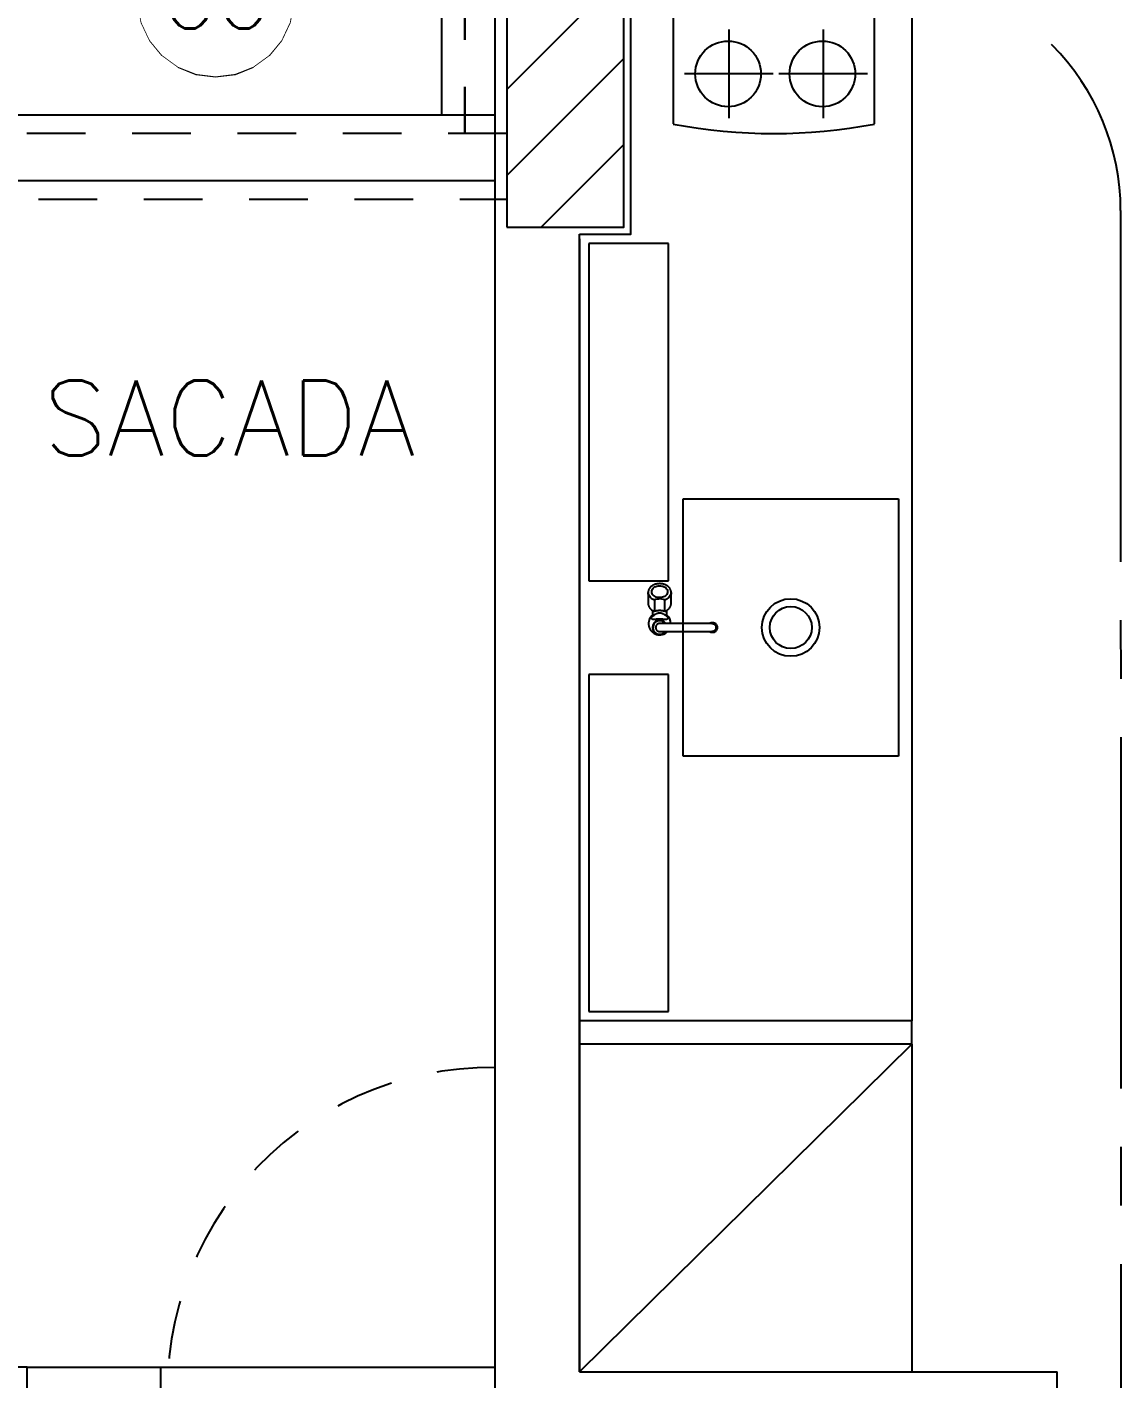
# Model space of a CAD drawing. Header units: millimetres. Extents: x 188.6 to 263.2, y 40.1 to 120.1.
# Drawn here: x 240.624 to 242.96, y 54.962 to 57.849 of the extents above; entities that cross this region are included whole.
import ezdxf
from ezdxf.enums import TextEntityAlignment as Align

# ---------------------------------------------------------------- set-up
doc = ezdxf.new("R2010")
doc.units = ezdxf.units.MM
doc.set_wipeout_variables(frame=1)
for name, pattern in [('_XREF TL$0$XREF_305_306$0$XREF-TIPO$0$HIDDEN2', [0.1875, 0.125, -0.0625]), ('CENTER2', [1.125, 0.75, -0.125, 0.125, -0.125]), ('HIDDEN2', [0.1875, 0.125, -0.0625])]:
    doc.linetypes.add(name, pattern=pattern)
for name, color, linetype in [('ARQ', 8, 'Continuous'), ('ARQ-BASE', 8, 'Continuous'), ('ESTR-PILARES', 11, 'Continuous'), ('ESTR-VIGAS', 11, 'HIDDEN2'), ('ESTRUTURA', 7, 'Continuous'), ('GAS-TUBO-PISO', 6, 'CENTER2'), ('INC-TEXTO', 7, 'Continuous')]:
    doc.layers.add(name, color=color, linetype=linetype)
doc.styles.add('60-75', font='romans.shx', dxfattribs={"height": 0.12})
doc.styles.add('ROMANS', font='ROMANS.SHX', dxfattribs={"height": 0.15})

# ---------------------------------------------------------------- blocks, each defined once
blk = doc.blocks.new('ESTR-1TP-29.09.2016')
at = {"layer": 'ESTR-PILARES'}
for p, q in [((38.3274, 20.0397), (38.5774, 20.2897)), ((38.3274, 19.8559), (38.5774, 20.1059)), ((38.4006, 19.7452), (38.5774, 19.922))]:
    blk.add_line(p, q, dxfattribs=at)
blk.add_lwpolyline([(38.3274, 19.7452), (38.5774, 19.7452), (38.5774, 21.0452), (38.3274, 21.0452), (38.3274, 19.7452)], dxfattribs=at)
at = {"layer": 'ESTR-VIGAS'}
for points in [[(38.2374, 24.5452), (38.2374, 19.9452)], [(38.3274, 19.9452), (35.9774, 19.9452)], [(35.9774, 19.8052), (38.3274, 19.8052)]]:
    blk.add_lwpolyline(points, dxfattribs=at)
blk = doc.blocks.new('arq-3pav')
at = {"layer": 'ARQ'}
for p, q in [((36.5003, 22.33), (36.5003, 17.4049)), ((36.6152, 14.6), (36.6152, 18.49)), ((37.5052, 18.26), (37.5052, 15.47)), ((36.9952, 18.0746), (36.9952, 17.3855)), ((37.4252, 17.3855), (37.4252, 18.0746)), ((37.4252, 17.3855), (37.4252, 18.0746)), ((37.1142, 17.5875), (37.1142, 17.3977)), ((37.1142, 17.5875), (37.1142, 17.3977)), ((37.3156, 17.5875), (37.3156, 17.3977)), ((37.3156, 17.5875), (37.3156, 17.3977)), ((37.2091, 17.4926), (37.0194, 17.4926)), ((37.2091, 17.4926), (37.0194, 17.4926)), ((37.4105, 17.4926), (37.2207, 17.4926)), ((37.4105, 17.4926), (37.2207, 17.4926)), ((35.5353, 17.4049), (36.6153, 17.4049)), ((35.5353, 17.2649), (36.6153, 17.2649)), ((36.7951, 14.72), (36.7952, 17.15)), ((36.7952, 17.14), (36.7952, 14.72)), ((36.9852, 17.13), (36.8152, 17.13)), ((36.8152, 17.13), (36.8152, 16.41)), ((36.9852, 16.41), (36.9852, 17.13)), ((37.0165, 16.585), (37.4765, 16.585)), ((37.0165, 16.035), (37.0165, 16.585)), ((37.4765, 16.585), (37.4765, 16.035)), ((36.8152, 16.41), (36.9852, 16.41)), ((36.9551, 16.4016), (36.9541, 16.4012)), ((36.9562, 16.402), (36.9551, 16.4016)), ((36.9572, 16.4023), (36.9562, 16.402)), ((36.9583, 16.4026), (36.9572, 16.4023)), ((36.9594, 16.4029), (36.9583, 16.4026)), ((36.9605, 16.4031), (36.9594, 16.4029)), ((36.9617, 16.4033), (36.9605, 16.4031)), ((36.9628, 16.4035), (36.9617, 16.4033)), ((36.964, 16.4036), (36.9628, 16.4035)), ((36.9651, 16.4036), (36.964, 16.4036)), ((36.9663, 16.4037), (36.9651, 16.4036)), ((36.9674, 16.4037), (36.9663, 16.4037)), ((36.9686, 16.4036), (36.9674, 16.4037)), ((36.9697, 16.4035), (36.9686, 16.4036)), ((36.9709, 16.4034), (36.9697, 16.4035)), ((36.972, 16.4032), (36.9709, 16.4034)), ((36.9731, 16.403), (36.972, 16.4032)), ((36.9742, 16.4027), (36.9731, 16.403)), ((36.9753, 16.4024), (36.9742, 16.4027)), ((36.9764, 16.4021), (36.9753, 16.4024)), ((36.9774, 16.4017), (36.9764, 16.4021)), ((36.9784, 16.4013), (36.9774, 16.4017)), ((36.9421, 16.3869), (36.942, 16.386)), ((36.942, 16.386), (36.942, 16.3851)), ((36.942, 16.3851), (36.942, 16.3613)), ((36.942, 16.3851), (36.942, 16.3851)), ((36.942, 16.3849), (36.942, 16.3851)), ((36.942, 16.3851), (36.942, 16.3851)), ((36.9422, 16.3825), (36.942, 16.3849)), ((36.9422, 16.3878), (36.9421, 16.3869)), ((36.9424, 16.3886), (36.9422, 16.3878)), ((36.9428, 16.3803), (36.9422, 16.3825)), ((36.9427, 16.3895), (36.9424, 16.3886)), ((36.943, 16.3903), (36.9427, 16.3895)), ((36.9439, 16.3781), (36.9428, 16.3803)), ((36.9433, 16.3912), (36.943, 16.3903)), ((36.9437, 16.392), (36.9433, 16.3912)), ((36.9442, 16.3928), (36.9437, 16.392)), ((36.9452, 16.376), (36.9439, 16.3781)), ((36.9447, 16.3936), (36.9442, 16.3928)), ((36.9452, 16.3944), (36.9447, 16.3936)), ((36.9458, 16.3951), (36.9452, 16.3944)), ((36.947, 16.374), (36.9452, 16.376)), ((36.9465, 16.3959), (36.9458, 16.3951)), ((36.9472, 16.3966), (36.9465, 16.3959)), ((36.949, 16.3723), (36.947, 16.374)), ((36.9479, 16.3973), (36.9472, 16.3966)), ((36.9487, 16.3979), (36.9479, 16.3973)), ((36.9495, 16.3985), (36.9487, 16.3979)), ((36.9504, 16.3991), (36.9495, 16.3985)), ((36.9495, 16.3866), (36.9497, 16.3885)), ((36.9495, 16.3866), (36.9495, 16.3861)), ((36.9495, 16.3861), (36.9495, 16.3866)), ((36.9498, 16.3842), (36.9495, 16.3861)), ((36.9497, 16.3885), (36.9503, 16.3904)), ((36.9505, 16.3823), (36.9498, 16.3842)), ((36.9503, 16.3904), (36.9512, 16.3922)), ((36.9513, 16.3997), (36.9504, 16.3991)), ((36.9515, 16.3805), (36.9505, 16.3823)), ((36.9512, 16.3922), (36.9526, 16.3938)), ((36.9522, 16.4002), (36.9513, 16.3997)), ((36.9529, 16.3789), (36.9515, 16.3805)), ((36.9531, 16.4007), (36.9522, 16.4002)), ((36.9526, 16.3938), (36.9542, 16.3953)), ((36.9547, 16.3775), (36.9529, 16.3789)), ((36.9541, 16.4012), (36.9531, 16.4007)), ((36.9542, 16.3953), (36.9562, 16.3966)), ((36.9567, 16.3762), (36.9547, 16.3775)), ((36.9562, 16.3966), (36.9584, 16.3977)), ((36.9589, 16.3752), (36.9567, 16.3762)), ((36.9584, 16.3977), (36.9607, 16.3985)), ((36.9613, 16.3745), (36.9589, 16.3752)), ((36.9607, 16.3985), (36.9633, 16.399)), ((36.9639, 16.3741), (36.9613, 16.3745)), ((36.9633, 16.399), (36.9658, 16.3992)), ((36.9665, 16.3739), (36.9639, 16.3741)), ((36.9658, 16.3992), (36.9684, 16.3991)), ((36.9671, 16.3739), (36.9665, 16.3739)), ((36.9697, 16.3741), (36.9671, 16.3739)), ((36.9684, 16.3991), (36.971, 16.3987)), ((36.9722, 16.3747), (36.9697, 16.3741)), ((36.971, 16.3987), (36.9735, 16.3981)), ((36.9746, 16.3754), (36.9722, 16.3747)), ((36.9735, 16.3981), (36.9757, 16.3971)), ((36.9768, 16.3765), (36.9746, 16.3754)), ((36.9757, 16.3971), (36.9778, 16.396)), ((36.9787, 16.3778), (36.9768, 16.3765)), ((36.9778, 16.396), (36.9796, 16.3946)), ((36.9794, 16.4009), (36.9784, 16.4013)), ((36.9804, 16.3793), (36.9787, 16.3778)), ((36.9804, 16.4004), (36.9794, 16.4009)), ((36.9796, 16.3946), (36.9811, 16.393)), ((36.9813, 16.3999), (36.9804, 16.4004)), ((36.9817, 16.3809), (36.9804, 16.3793)), ((36.9811, 16.393), (36.9823, 16.3912)), ((36.9822, 16.3993), (36.9813, 16.3999)), ((36.9827, 16.3827), (36.9817, 16.3809)), ((36.9831, 16.3988), (36.9822, 16.3993)), ((36.9823, 16.3912), (36.983, 16.3894)), ((36.9833, 16.3846), (36.9827, 16.3827)), ((36.983, 16.3894), (36.9834, 16.3875)), ((36.9839, 16.3981), (36.9831, 16.3988)), ((36.9835, 16.3866), (36.9833, 16.3846)), ((36.9834, 16.3875), (36.9835, 16.3866)), ((36.9835, 16.3861), (36.9835, 16.3866)), ((36.9847, 16.3975), (36.9839, 16.3981)), ((36.9861, 16.3742), (36.9841, 16.3724)), ((36.9855, 16.3968), (36.9847, 16.3975)), ((36.9862, 16.3961), (36.9855, 16.3968)), ((36.9878, 16.3762), (36.9861, 16.3742)), ((36.9868, 16.3954), (36.9862, 16.3961)), ((36.9875, 16.3947), (36.9868, 16.3954)), ((36.988, 16.3939), (36.9875, 16.3947)), ((36.9892, 16.3782), (36.9878, 16.3762)), ((36.9886, 16.3931), (36.988, 16.3939)), ((36.989, 16.3923), (36.9886, 16.3931)), ((36.9895, 16.3915), (36.989, 16.3923)), ((36.9902, 16.3805), (36.9892, 16.3782)), ((36.9898, 16.3907), (36.9895, 16.3915)), ((36.9902, 16.3899), (36.9898, 16.3907)), ((36.9904, 16.389), (36.9902, 16.3899)), ((36.9908, 16.3827), (36.9902, 16.3805)), ((36.9906, 16.3881), (36.9904, 16.389)), ((36.9908, 16.3873), (36.9906, 16.3881)), ((36.9909, 16.3864), (36.9908, 16.3873)), ((36.991, 16.3851), (36.9908, 16.3827)), ((36.991, 16.3855), (36.9909, 16.3864)), ((36.991, 16.3851), (36.991, 16.3855)), ((36.991, 16.3613), (36.991, 16.3851)), ((36.991, 16.3851), (36.991, 16.3851)), ((36.942, 16.3613), (36.942, 16.3612)), ((36.942, 16.3613), (36.942, 16.3613)), ((36.942, 16.3612), (36.942, 16.361)), ((36.942, 16.361), (36.942, 16.3605)), ((36.942, 16.3605), (36.9421, 16.3596)), ((36.9421, 16.3596), (36.9422, 16.3588)), ((36.9422, 16.3588), (36.9424, 16.3579)), ((36.9424, 16.3579), (36.9426, 16.357)), ((36.9426, 16.357), (36.9429, 16.3562)), ((36.9429, 16.3562), (36.9433, 16.3554)), ((36.9433, 16.3554), (36.9437, 16.3545)), ((36.9437, 16.3545), (36.9441, 16.3537)), ((36.9441, 16.3537), (36.9446, 16.3529)), ((36.9446, 16.3529), (36.9451, 16.3522)), ((36.9451, 16.3522), (36.9457, 16.3514)), ((36.9457, 16.3514), (36.9464, 16.3507)), ((36.9464, 16.3507), (36.9471, 16.35)), ((36.9471, 16.35), (36.9478, 16.3493)), ((36.9478, 16.3493), (36.9486, 16.3486)), ((36.9486, 16.3486), (36.9494, 16.348)), ((36.9514, 16.3707), (36.949, 16.3723)), ((36.9494, 16.348), (36.9502, 16.3474)), ((36.9502, 16.3474), (36.9511, 16.3468)), ((36.9509, 16.3469), (36.9509, 16.3346)), ((36.9511, 16.3468), (36.952, 16.3463)), ((36.954, 16.3694), (36.9514, 16.3707)), ((36.952, 16.3463), (36.953, 16.3458)), ((36.953, 16.3458), (36.9539, 16.3454)), ((36.9539, 16.3454), (36.9541, 16.3453)), ((36.954, 16.3694), (36.9542, 16.3693)), ((36.9542, 16.3693), (36.9544, 16.3693)), ((36.9544, 16.3693), (36.9547, 16.3693)), ((36.9547, 16.3693), (36.955, 16.3693)), ((36.955, 16.3693), (36.9552, 16.3693)), ((36.9551, 16.3452), (36.9558, 16.3454)), ((36.9551, 16.3452), (36.9552, 16.3452)), ((36.9552, 16.3693), (36.9553, 16.3694)), ((36.9552, 16.3453), (36.9553, 16.3454)), ((36.9552, 16.3452), (36.9552, 16.3453)), ((36.9573, 16.3699), (36.9553, 16.3694)), ((36.9553, 16.3694), (36.9553, 16.3456)), ((36.9553, 16.3454), (36.9553, 16.3456)), ((36.9558, 16.3454), (36.957, 16.3457)), ((36.957, 16.3457), (36.9582, 16.346)), ((36.9606, 16.3705), (36.9573, 16.3699)), ((36.9582, 16.346), (36.9594, 16.3462)), ((36.9594, 16.3462), (36.9606, 16.3464)), ((36.9641, 16.3709), (36.9606, 16.3705)), ((36.9606, 16.3464), (36.9619, 16.3466)), ((36.9619, 16.3466), (36.9632, 16.3467)), ((36.9632, 16.3467), (36.9644, 16.3468)), ((36.9675, 16.371), (36.9641, 16.3709)), ((36.9644, 16.3468), (36.9657, 16.3468)), ((36.9657, 16.3468), (36.967, 16.3468)), ((36.967, 16.3468), (36.9682, 16.3468)), ((36.971, 16.3707), (36.9675, 16.371)), ((36.9682, 16.3468), (36.9695, 16.3467)), ((36.9695, 16.3467), (36.9708, 16.3466)), ((36.9708, 16.3466), (36.972, 16.3464)), ((36.9744, 16.3702), (36.971, 16.3707)), ((36.972, 16.3464), (36.9733, 16.3463)), ((36.9733, 16.3463), (36.9745, 16.346)), ((36.9777, 16.3694), (36.9744, 16.3702)), ((36.9745, 16.346), (36.9757, 16.3458)), ((36.9757, 16.3458), (36.9769, 16.3454)), ((36.9769, 16.3454), (36.9778, 16.3452)), ((36.9777, 16.3456), (36.9777, 16.3694)), ((36.9777, 16.3694), (36.9779, 16.3693)), ((36.9777, 16.3456), (36.9777, 16.3454)), ((36.9777, 16.3454), (36.9777, 16.3453)), ((36.9777, 16.3453), (36.9777, 16.3452)), ((36.9777, 16.3452), (36.9778, 16.3452)), ((36.9779, 16.3693), (36.9782, 16.3693)), ((36.9782, 16.3693), (36.9784, 16.3693)), ((36.9784, 16.3693), (36.9787, 16.3693)), ((36.9787, 16.3693), (36.9789, 16.3694)), ((36.9788, 16.3453), (36.9794, 16.3455)), ((36.9789, 16.3694), (36.979, 16.3694)), ((36.9792, 16.3695), (36.979, 16.3694)), ((36.9818, 16.3709), (36.9792, 16.3695)), ((36.9794, 16.3455), (36.9803, 16.346)), ((36.9803, 16.346), (36.9813, 16.3465)), ((36.9813, 16.3465), (36.9822, 16.347)), ((36.9841, 16.3724), (36.9818, 16.3709)), ((36.982, 16.3346), (36.982, 16.3469)), ((36.9822, 16.347), (36.983, 16.3476)), ((36.983, 16.3476), (36.9839, 16.3482)), ((36.9839, 16.3482), (36.9847, 16.3489)), ((36.9847, 16.3489), (36.9854, 16.3495)), ((36.9854, 16.3495), (36.9861, 16.3502)), ((36.9861, 16.3502), (36.9868, 16.351)), ((36.9868, 16.351), (36.9874, 16.3517)), ((36.9874, 16.3517), (36.988, 16.3525)), ((36.988, 16.3525), (36.9885, 16.3532)), ((36.9885, 16.3532), (36.989, 16.3541)), ((36.989, 16.3541), (36.9894, 16.3549)), ((36.9894, 16.3549), (36.9898, 16.3557)), ((36.9898, 16.3557), (36.9901, 16.3566)), ((36.9901, 16.3566), (36.9904, 16.3574)), ((36.9904, 16.3574), (36.9906, 16.3583)), ((36.9906, 16.3583), (36.9908, 16.3591)), ((36.9908, 16.3591), (36.9909, 16.36)), ((36.9909, 16.36), (36.991, 16.3609)), ((36.991, 16.3609), (36.991, 16.3614)), ((36.991, 16.3614), (36.991, 16.3613)), ((36.9491, 16.3311), (36.9493, 16.3319)), ((36.9491, 16.3303), (36.9491, 16.3311)), ((36.9491, 16.3297), (36.9491, 16.3303)), ((36.9492, 16.3292), (36.9491, 16.3297)), ((36.9494, 16.3287), (36.9492, 16.3292)), ((36.9493, 16.3319), (36.9496, 16.3326)), ((36.9496, 16.3284), (36.9494, 16.3287)), ((36.9496, 16.3326), (36.9499, 16.3334)), ((36.9499, 16.3281), (36.9496, 16.3284)), ((36.9499, 16.3334), (36.9503, 16.3342)), ((36.9503, 16.3278), (36.9499, 16.3281)), ((36.9503, 16.3342), (36.9507, 16.335)), ((36.9508, 16.3276), (36.9503, 16.3278)), ((36.9507, 16.335), (36.9509, 16.3353)), ((36.9515, 16.3274), (36.9508, 16.3276)), ((36.9509, 16.3346), (36.9509, 16.3345)), ((36.9509, 16.3346), (36.9509, 16.3344)), ((36.9509, 16.3345), (36.9509, 16.3343)), ((36.9509, 16.3344), (36.951, 16.3344)), ((36.9509, 16.3343), (36.9509, 16.3342)), ((36.9509, 16.3342), (36.9509, 16.3341)), ((36.9509, 16.3341), (36.9509, 16.334)), ((36.9509, 16.334), (36.9509, 16.334)), ((36.9509, 16.334), (36.9509, 16.334)), ((36.951, 16.3344), (36.9511, 16.3343)), ((36.9511, 16.3343), (36.9513, 16.3343)), ((36.9513, 16.3343), (36.9515, 16.3344)), ((36.9515, 16.3344), (36.9517, 16.3345)), ((36.9523, 16.3273), (36.9515, 16.3274)), ((36.9517, 16.3345), (36.9521, 16.3348)), ((36.9521, 16.3348), (36.9525, 16.3351)), ((36.9531, 16.3273), (36.9523, 16.3273)), ((36.9525, 16.3351), (36.9529, 16.3354)), ((36.9529, 16.3354), (36.9534, 16.3358)), ((36.954, 16.3273), (36.9531, 16.3273)), ((36.9534, 16.3358), (36.9545, 16.3367)), ((36.955, 16.3273), (36.954, 16.3273)), ((36.9545, 16.3367), (36.9551, 16.3372)), ((36.956, 16.3274), (36.955, 16.3273)), ((36.9551, 16.3372), (36.9557, 16.3377)), ((36.9557, 16.3377), (36.9566, 16.3382)), ((36.957, 16.3274), (36.956, 16.3274)), ((36.9566, 16.3382), (36.9575, 16.3388)), ((36.9582, 16.3275), (36.957, 16.3274)), ((36.9575, 16.3388), (36.9586, 16.3394)), ((36.9595, 16.3276), (36.9582, 16.3275)), ((36.9586, 16.3394), (36.9592, 16.3397)), ((36.9592, 16.3397), (36.9598, 16.34)), ((36.9595, 16.315), (36.9592, 16.3145)), ((36.9602, 16.3276), (36.9595, 16.3276)), ((36.9599, 16.3155), (36.9595, 16.315)), ((36.9598, 16.34), (36.9605, 16.3403)), ((36.9604, 16.316), (36.9599, 16.3155)), ((36.9611, 16.3277), (36.9602, 16.3276)), ((36.9608, 16.3165), (36.9604, 16.316)), ((36.9605, 16.3403), (36.9613, 16.3405)), ((36.9613, 16.3169), (36.9608, 16.3165)), ((36.9616, 16.3277), (36.9611, 16.3277)), ((36.9613, 16.3405), (36.9617, 16.3407)), ((36.9619, 16.3172), (36.9613, 16.3169)), ((36.9622, 16.3277), (36.9616, 16.3277)), ((36.9617, 16.3407), (36.9621, 16.3408)), ((36.9624, 16.3176), (36.9619, 16.3172)), ((36.9621, 16.3408), (36.9625, 16.3409)), ((36.9629, 16.3277), (36.9622, 16.3277)), ((36.9631, 16.3179), (36.9624, 16.3176)), ((36.9625, 16.3409), (36.963, 16.341)), ((36.9635, 16.3278), (36.9629, 16.3277)), ((36.963, 16.341), (36.9635, 16.3411)), ((36.9633, 16.318), (36.9631, 16.3179)), ((36.9637, 16.3181), (36.9633, 16.318)), ((36.9635, 16.3411), (36.964, 16.3412)), ((36.9639, 16.3278), (36.9635, 16.3278)), ((36.964, 16.3182), (36.9637, 16.3181)), ((36.9643, 16.3278), (36.9639, 16.3278)), ((36.964, 16.3412), (36.9645, 16.3413)), ((36.9643, 16.3183), (36.964, 16.3182)), ((36.9647, 16.3278), (36.9643, 16.3278)), ((36.9644, 16.3183), (36.9643, 16.3183)), ((36.9645, 16.3184), (36.9644, 16.3183)), ((36.9645, 16.3413), (36.965, 16.3413)), ((36.9646, 16.3184), (36.9645, 16.3184)), ((36.9645, 16.3184), (36.9645, 16.3184)), ((36.9647, 16.3184), (36.9646, 16.3184)), ((36.9651, 16.3278), (36.9647, 16.3278)), ((36.9648, 16.3185), (36.9647, 16.3184)), ((36.9649, 16.3185), (36.9648, 16.3185)), ((36.9651, 16.3185), (36.9649, 16.3185)), ((36.965, 16.3413), (36.9655, 16.3414)), ((36.9655, 16.3278), (36.9651, 16.3278)), ((36.9652, 16.3185), (36.9651, 16.3185)), ((36.9653, 16.3185), (36.9652, 16.3185)), ((36.9655, 16.3186), (36.9653, 16.3185)), ((36.9655, 16.3414), (36.966, 16.3414)), ((36.966, 16.3278), (36.9655, 16.3278)), ((36.9657, 16.3186), (36.9655, 16.3186)), ((36.966, 16.3186), (36.9657, 16.3186)), ((36.966, 16.3414), (36.9662, 16.3414)), ((36.9665, 16.3278), (36.966, 16.3278)), ((36.9664, 16.3186), (36.966, 16.3186)), ((36.9662, 16.3414), (36.9665, 16.3414)), ((36.9667, 16.3186), (36.9664, 16.3186)), ((36.9665, 16.3414), (36.9668, 16.3414)), ((36.967, 16.3278), (36.9665, 16.3278)), ((37.0768, 16.3186), (36.9667, 16.3186)), ((36.9668, 16.3414), (36.9671, 16.3414)), ((36.9673, 16.3278), (36.967, 16.3278)), ((36.9671, 16.3414), (36.9674, 16.3414)), ((36.9677, 16.3278), (36.9673, 16.3278)), ((36.9674, 16.3414), (36.9676, 16.3414)), ((36.9676, 16.3414), (36.9679, 16.3413)), ((36.9681, 16.3278), (36.9677, 16.3278)), ((36.9679, 16.3413), (36.9682, 16.3413)), ((36.9686, 16.3278), (36.9681, 16.3278)), ((36.9682, 16.3413), (36.9686, 16.3413)), ((36.9686, 16.3413), (36.969, 16.3412)), ((36.9691, 16.3278), (36.9686, 16.3278)), ((36.969, 16.3412), (36.9694, 16.3411)), ((36.9695, 16.3278), (36.9691, 16.3278)), ((36.9694, 16.3411), (36.9698, 16.3411)), ((36.9699, 16.3277), (36.9695, 16.3278)), ((36.9698, 16.3411), (36.9701, 16.341)), ((36.9703, 16.3277), (36.9699, 16.3277)), ((36.9701, 16.341), (36.9705, 16.3409)), ((36.9707, 16.3277), (36.9703, 16.3277)), ((36.9705, 16.3409), (36.971, 16.3408)), ((36.9713, 16.3277), (36.9707, 16.3277)), ((36.971, 16.3408), (36.9714, 16.3406)), ((36.972, 16.3277), (36.9713, 16.3277)), ((36.9714, 16.3406), (36.9722, 16.3403)), ((36.9725, 16.3276), (36.972, 16.3277)), ((36.9722, 16.3403), (36.973, 16.34)), ((36.9733, 16.3276), (36.9725, 16.3276)), ((36.973, 16.34), (36.9737, 16.3397)), ((36.9741, 16.3275), (36.9733, 16.3276)), ((36.9737, 16.3397), (36.9746, 16.3392)), ((36.9751, 16.3275), (36.9741, 16.3275)), ((36.9746, 16.3392), (36.9755, 16.3388)), ((36.976, 16.3274), (36.9751, 16.3275)), ((36.9755, 16.3388), (36.9763, 16.3383)), ((36.9769, 16.3274), (36.976, 16.3274)), ((36.9763, 16.3383), (36.977, 16.3378)), ((36.9777, 16.3273), (36.9769, 16.3274)), ((36.977, 16.3378), (36.9782, 16.3369)), ((36.9786, 16.3273), (36.9777, 16.3273)), ((36.9782, 16.3369), (36.9792, 16.3361)), ((36.9795, 16.3273), (36.9786, 16.3273)), ((36.9792, 16.3361), (36.9802, 16.3353)), ((36.9804, 16.3273), (36.9795, 16.3273)), ((36.9802, 16.3353), (36.9806, 16.335)), ((36.9811, 16.3273), (36.9804, 16.3273)), ((36.9806, 16.335), (36.9809, 16.3347)), ((36.9809, 16.3347), (36.9813, 16.3345)), ((36.9817, 16.3275), (36.9811, 16.3273)), ((36.9813, 16.3345), (36.9816, 16.3343)), ((36.9816, 16.3343), (36.9818, 16.3343)), ((36.9823, 16.3277), (36.9817, 16.3275)), ((36.9818, 16.3343), (36.9819, 16.3343)), ((36.9819, 16.3343), (36.982, 16.3343)), ((36.982, 16.3353), (36.9822, 16.3349)), ((36.982, 16.3345), (36.982, 16.3346)), ((36.982, 16.3345), (36.982, 16.3346)), ((36.982, 16.3343), (36.982, 16.3345)), ((36.982, 16.3343), (36.982, 16.3345)), ((36.982, 16.3341), (36.982, 16.3343)), ((36.982, 16.334), (36.982, 16.3341)), ((36.9821, 16.334), (36.982, 16.334)), ((36.9821, 16.334), (36.9821, 16.334)), ((36.9822, 16.3349), (36.9826, 16.3343)), ((36.9828, 16.3279), (36.9823, 16.3277)), ((36.9826, 16.3343), (36.983, 16.3335)), ((36.9832, 16.3282), (36.9828, 16.3279)), ((36.983, 16.3335), (36.9833, 16.3327)), ((36.9835, 16.3286), (36.9832, 16.3282)), ((36.9833, 16.3327), (36.9836, 16.332)), ((36.9837, 16.3292), (36.9835, 16.3286)), ((36.9836, 16.332), (36.9837, 16.3313)), ((36.9837, 16.3313), (36.9838, 16.3307)), ((36.9838, 16.3296), (36.9837, 16.3292)), ((36.9838, 16.3307), (36.9839, 16.3301)), ((36.9839, 16.3301), (36.9838, 16.3296)), ((37.0731, 16.3188), (37.0728, 16.3186)), ((37.0747, 16.3196), (37.0731, 16.3188)), ((37.0764, 16.32), (37.0747, 16.3196)), ((37.0781, 16.3202), (37.0764, 16.32)), ((37.0781, 16.3186), (37.0768, 16.3186)), ((37.0798, 16.3202), (37.0781, 16.3202)), ((37.0781, 16.3186), (37.0788, 16.3186)), ((37.0788, 16.3186), (37.0795, 16.3185)), ((37.0795, 16.3185), (37.0801, 16.3184)), ((37.0816, 16.32), (37.0798, 16.3202)), ((37.0801, 16.3184), (37.0808, 16.3182)), ((37.0808, 16.3182), (37.0814, 16.318)), ((37.0814, 16.318), (37.082, 16.3177)), ((37.0833, 16.3196), (37.0816, 16.32)), ((37.082, 16.3177), (37.0826, 16.3174)), ((37.0826, 16.3174), (37.0832, 16.317)), ((37.0832, 16.317), (37.0837, 16.3166)), ((37.0849, 16.3188), (37.0833, 16.3196)), ((37.0837, 16.3166), (37.0842, 16.3161)), ((37.0842, 16.3161), (37.0847, 16.3156)), ((37.0847, 16.3156), (37.0851, 16.3151)), ((37.0864, 16.3178), (37.0849, 16.3188)), ((37.0851, 16.3151), (37.0855, 16.3145)), ((37.0876, 16.3165), (37.0864, 16.3178)), ((37.0886, 16.3151), (37.0876, 16.3165)), ((37.0894, 16.3135), (37.0886, 16.3151)), ((36.958, 16.311), (36.9579, 16.3103)), ((36.9579, 16.3103), (36.9579, 16.3097)), ((36.9579, 16.3097), (36.958, 16.3091)), ((36.9581, 16.3116), (36.958, 16.311)), ((36.958, 16.3091), (36.9581, 16.3084)), ((36.9582, 16.3122), (36.9581, 16.3116)), ((36.9581, 16.3084), (36.9582, 16.3078)), ((36.9584, 16.3128), (36.9582, 16.3122)), ((36.9582, 16.3078), (36.9584, 16.3072)), ((36.9586, 16.3134), (36.9584, 16.3128)), ((36.9584, 16.3072), (36.9586, 16.3066)), ((36.9589, 16.314), (36.9586, 16.3134)), ((36.9586, 16.3066), (36.9589, 16.3061)), ((36.9592, 16.3145), (36.9589, 16.314)), ((36.9589, 16.3061), (36.9592, 16.3055)), ((36.9592, 16.3055), (36.9595, 16.305)), ((36.9595, 16.305), (36.9599, 16.3045)), ((36.9599, 16.3045), (36.9603, 16.304)), ((36.9603, 16.304), (36.9608, 16.3036)), ((36.9608, 16.3036), (36.9613, 16.3032)), ((36.9613, 16.3032), (36.9618, 16.3028)), ((36.9618, 16.3028), (36.9624, 16.3024)), ((36.9624, 16.3024), (36.9625, 16.3024)), ((36.9625, 16.3024), (36.9627, 16.3023)), ((36.9627, 16.3023), (36.9629, 16.3022)), ((36.9629, 16.3022), (36.963, 16.3021)), ((36.963, 16.3021), (36.9632, 16.3021)), ((36.9632, 16.3021), (36.9634, 16.302)), ((36.9634, 16.302), (36.9637, 16.3019)), ((36.9637, 16.3019), (36.9639, 16.3018)), ((36.9639, 16.3018), (36.9642, 16.3017)), ((36.9642, 16.3017), (36.9645, 16.3016)), ((36.9645, 16.3016), (36.9649, 16.3015)), ((36.9649, 16.3015), (36.9653, 16.3015)), ((36.9653, 16.3015), (36.9658, 16.3014)), ((36.9658, 16.3014), (36.9662, 16.3014)), ((36.9662, 16.3014), (36.9667, 16.3014)), ((36.9667, 16.3014), (37.0768, 16.3014)), ((37.0728, 16.3014), (37.0743, 16.3006)), ((37.0743, 16.3006), (37.076, 16.3001)), ((37.076, 16.3001), (37.0778, 16.2998)), ((37.0768, 16.3014), (37.0781, 16.3014)), ((37.0778, 16.2998), (37.0781, 16.2998)), ((37.0788, 16.3014), (37.0781, 16.3014)), ((37.0781, 16.2998), (37.0798, 16.2998)), ((37.0795, 16.3015), (37.0788, 16.3014)), ((37.0801, 16.3016), (37.0795, 16.3015)), ((37.0798, 16.2998), (37.0816, 16.3)), ((37.0808, 16.3018), (37.0801, 16.3016)), ((37.0814, 16.302), (37.0808, 16.3018)), ((37.082, 16.3023), (37.0814, 16.302)), ((37.0816, 16.3), (37.0833, 16.3004)), ((37.0826, 16.3027), (37.082, 16.3023)), ((37.0832, 16.303), (37.0826, 16.3027)), ((37.0837, 16.3034), (37.0832, 16.303)), ((37.0833, 16.3004), (37.0849, 16.3012)), ((37.0842, 16.3039), (37.0837, 16.3034)), ((37.0847, 16.3044), (37.0842, 16.3039)), ((37.0851, 16.3049), (37.0847, 16.3044)), ((37.0849, 16.3012), (37.0864, 16.3022)), ((37.0855, 16.3055), (37.0851, 16.3049)), ((37.0855, 16.3145), (37.0858, 16.3139)), ((37.0858, 16.3061), (37.0855, 16.3055)), ((37.0858, 16.3139), (37.0861, 16.3133)), ((37.0861, 16.3067), (37.0858, 16.3061)), ((37.0861, 16.3133), (37.0863, 16.3127)), ((37.0863, 16.3073), (37.0861, 16.3067)), ((37.0863, 16.3127), (37.0865, 16.312)), ((37.0865, 16.308), (37.0863, 16.3073)), ((37.0864, 16.3022), (37.0876, 16.3035)), ((37.0865, 16.312), (37.0866, 16.3114)), ((37.0866, 16.3087), (37.0865, 16.308)), ((37.0866, 16.3114), (37.0867, 16.3107)), ((37.0867, 16.3093), (37.0866, 16.3087)), ((37.0867, 16.3107), (37.0867, 16.31)), ((37.0867, 16.31), (37.0867, 16.3093)), ((37.0876, 16.3035), (37.0886, 16.3049)), ((37.0886, 16.3049), (37.0894, 16.3065)), ((37.0898, 16.3118), (37.0894, 16.3135)), ((37.0894, 16.3065), (37.0898, 16.3082)), ((37.09, 16.31), (37.0898, 16.3118)), ((37.0898, 16.3082), (37.09, 16.31)), ((36.9852, 16.21), (36.8152, 16.21)), ((36.8152, 16.21), (36.8152, 15.49)), ((36.9852, 15.49), (36.9852, 16.21)), ((37.4765, 16.035), (37.0165, 16.035)), ((36.8152, 15.49), (36.9852, 15.49)), ((37.5052, 15.47), (36.7952, 15.47)), ((37.5052, 15.42), (37.5052, 15.47)), ((37.5052, 15.42), (36.7952, 15.42)), ((36.7952, 14.72), (37.5052, 15.42)), ((37.5052, 15.42), (37.5052, 14.72)), ((35.6153, 14.73), (35.5602, 14.73)), ((35.6153, 14.6), (35.6153, 14.73)), ((35.6153, 14.73), (36.6153, 14.73)), ((35.9001, 14.73), (35.9001, 14.6)), ((36.7952, 14.72), (37.8153, 14.72))]:
    blk.add_line(p, q, dxfattribs=at)
for points in [[(36.7952, 17.15), (36.9049, 17.15), (36.9052, 18.31)], [(37.6953, 14.6), (37.6953, 12.13), (37.6353, 12.13), (37.6353, 12.01), (37.8153, 12.01), (37.8153, 14.72)]]:
    blk.add_lwpolyline(points, dxfattribs=at)
for centre, radius in [((37.1127, 17.4926), 0.0701), ((37.1127, 17.4926), 0.0701), ((37.3141, 17.4926), 0.0701), ((37.3141, 17.4926), 0.0701), ((37.2465, 16.31), 0.0615), ((37.2465, 16.31), 0.0449)]:
    blk.add_circle(centre, radius, dxfattribs=at)
for centre, radius, start, end in [((37.2102, 18.5048), 1.1398, 259.1274, 280.8726), ((36.9547, 16.3466), 0.0015, 246.1757, 286.6323), ((36.9782, 16.3466), 0.0015, 253.3677, 293.8243), ((36.9665, 16.3183), 0.0239, 130.6224, 314.7251), ((36.9665, 16.31), 0.0155, 33.7054, 326.2946), ((36.9665, 16.31), 0.0145, 90, 323.4897), ((36.9665, 16.31), 0.0145, 36.5103, 90), ((36.9665, 16.31), 0.00862, 87.1497, 89.5628), ((36.9665, 16.31), 0.00862, 89.5628, 90), ((36.9665, 16.3183), 0.0239, 0.7235, 49.3776), ((36.9665, 16.31), 0.00862, 270, 270.586), ((36.9665, 16.31), 0.00862, 270.586, 272.5957)]:
    blk.add_arc(centre, radius, start, end, dxfattribs=at)
at = {"layer": 'ARQ', "linetype": '_XREF TL$0$XREF_305_306$0$XREF-TIPO$0$HIDDEN2'}
blk.add_arc((36.6053, 14.68), 0.69, 89.1696, 189.6826, dxfattribs=at)
at = {"layer": 'ESTRUTURA'}
blk.add_blockref('ESTR-1TP-29.09.2016', (-1.6874, -2.5802), dxfattribs=at)
blk = doc.blocks.new('INC-OBJETO')
at = {"color": 0}
blk.add_lwpolyline([(0, 0.002084), (-0.000518, 0.002019), (-0.001004, 0.001827), (-0.001427, 0.001519), (-0.00176, 0.001117), (-0.001982, 0.000644), (-0.00208, 0.000131), (-0.002047, -0.000391), (-0.001886, -0.000887), (-0.001606, -0.001329), (-0.001225, -0.001686), (-0.000767, -0.001938), (-0.000261, -0.002068), (0.000261, -0.002068), (0.000767, -0.001938), (0.001225, -0.001686), (0.001606, -0.001329), (0.001886, -0.000887), (0.002047, -0.000391), (0.00208, 0.000131), (0.001982, 0.000644), (0.00176, 0.001117), (0.001427, 0.001519), (0.001004, 0.001827), (0.000518, 0.002019)], close=True, dxfattribs=at)
blk.add_wipeout([(0, 0.002084), (-0.000518, 0.002019), (-0.001004, 0.001827), (-0.001427, 0.001519), (-0.00176, 0.001117), (-0.001982, 0.000644), (-0.00208, 0.000131), (-0.002047, -0.000391), (-0.001886, -0.000887), (-0.001606, -0.001329), (-0.001225, -0.001686), (-0.000767, -0.001938), (-0.000261, -0.002068), (0.000261, -0.002068), (0.000767, -0.001938), (0.001225, -0.001686), (0.001606, -0.001329), (0.001886, -0.000887), (0.002047, -0.000391), (0.00208, 0.000131), (0.001982, 0.000644), (0.00176, 0.001117), (0.001427, 0.001519), (0.001004, 0.001827), (0.000518, 0.002019)], dxfattribs=at)
at = {"color": 0, "style": 'ROMANS', "width": 1.285725}
blk.add_attdef('OBJETO', text='', height=0.0016, dxfattribs=at).set_placement((-0.001786, -0.00083), (0.001643, -0.00083), align=Align.FIT)

msp = doc.modelspace()

# ---------------------------------------------------------------- block references
msp.add_blockref('arq-3pav', (205.0084, 40.2568))

# ---------------------------------------------------------------- next in the draw order: linework, layer by layer
at = {"layer": 'GAS-TUBO-PISO'}
for p, q in [((242.0158, 58.608), (242.813, 57.8108)), ((242.9594, 57.4573), (242.9601, 50.7516))]:
    msp.add_line(p, q, dxfattribs=at)
msp.add_arc((242.4594, 57.4573), 0.5, 0.0059, 45, dxfattribs=at)

# ---------------------------------------------------------------- next in the draw order: block references
at = {"layer": 'ESTRUTURA'}
msp.add_blockref('ESTR-1TP-29.09.2016', (203.3211, 37.6766), dxfattribs=at)

# ---------------------------------------------------------------- next in the draw order: texts
at = {"layer": 'ARQ-BASE', "color": 8, "style": '60-75'}
msp.add_text('SACADA', height=0.16, dxfattribs=at).set_placement((240.6582, 56.9346))

# ---------------------------------------------------------------- next in the draw order: block references
at = {"layer": 'INC-TEXTO'}
ref = msp.add_blockref('INC-OBJETO', (241.0265, 57.9106), dxfattribs=dict(at, xscale=80, yscale=80, zscale=80, rotation=180))
ref.add_attrib('OBJETO', 'GC', dxfattribs={"layer": '0', "height": 0.128, "style": 'ROMANS'}).set_placement((241.0265, 57.9106), align=Align.MIDDLE_CENTER)

doc.saveas('drawing.dxf')
